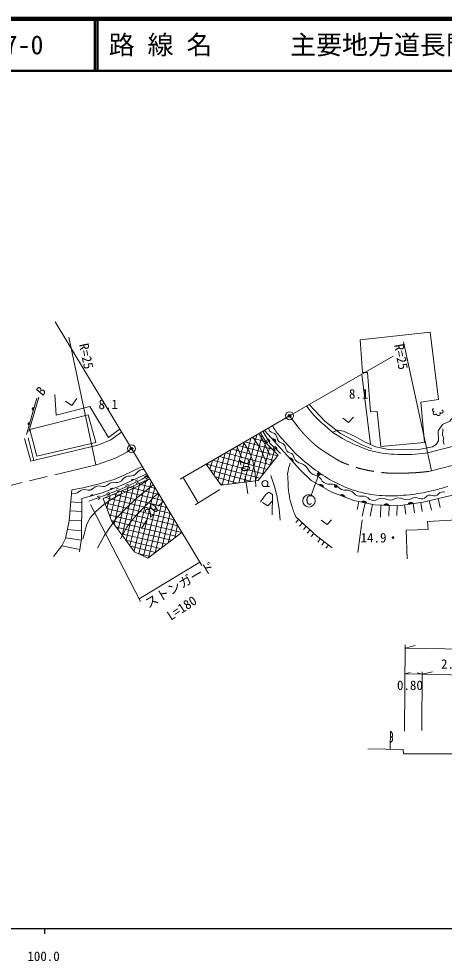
# Model space of a CAD drawing. Units: millimetres, scale not verified. Extents: x 40000 to 1265981, y 20000 to 380000.
# Drawn here: x 163079 to 245015, y 198715 to 380000 of the extents above; entities that cross this region are included whole.
import ezdxf
from ezdxf.enums import TextEntityAlignment as Align

# ---------------------------------------------------------------- set-up
doc = ezdxf.new("R2010")
doc.units = ezdxf.units.MM
doc.header["$LTSCALE"] = 1000
doc.header["$PDMODE"] = 32
doc.header["$PDSIZE"] = 500
doc.linetypes.add('CHAIN', pattern=[18.5, 12, -1.5, 3.5, -1.5])
for name, color, linetype, lineweight in [('M-BMK', 2, 'CHAIN', 13), ('M-TTL', 2, 'Continuous', 140), ('M-TTL-BAND', 7, 'Continuous', 25), ('M-TTL-LINE', 7, 'Continuous', 50), ('M-TTL-TXT', 7, 'Continuous', 13), ('M-WORK', 1, 'Continuous', 13)]:
    doc.layers.add(name, color=color, linetype=linetype, lineweight=lineweight)
doc.layers.add('M-OTRS', color=6, linetype='Continuous')
doc.styles.add('ＭＳ ゴシック', font='')
doc.styles.get('ＭＳ ゴシック').set_extended_font_data('MS Gothic')

msp = doc.modelspace()

# ---------------------------------------------------------------- linework, layer by layer
at = {"layer": 'M-BMK'}
msp.add_line((215243, 303641), (217088, 301206), dxfattribs=at)
for points in [[(242089, 292941), (256159, 296576), (270044, 300624), (276452, 302151), (284416, 303628), (294250, 304713), (301256, 305094), (312752, 305025), (328703, 303709), (346683, 303022), (365070, 303819), (377512, 305219), (399272, 308239), (416287, 310545), (423067, 311219), (428931, 311473), (439388, 311080), (445985, 310444), (454180, 309005), (468288, 305769), (484109, 301237), (512110, 293392), (524345, 289668)], [(133183, 283471), (152038, 287982), (178022, 294227), (181674, 295504), (183901, 296643), (184786, 297314)]]:
    msp.add_lwpolyline(points, dxfattribs=at)
msp.add_open_spline([(217088, 301206), (217904, 300198), (218193, 299896), (218974, 299127), (220278, 297844), (221133, 297237), (222683, 296265), (223923, 295487), (224595, 294975), (225961, 294449), (228291, 293551), (229675, 293185), (232148, 292833), (234393, 292513), (235683, 292538), (237949, 292618), (239570, 292674), (240148, 292717), (242089, 292941)], degree=3, knots=[0, 0, 0, 0, 1, 1, 1, 2, 2, 2, 3, 3, 3, 4, 4, 4, 5, 5, 5, 6, 6, 6, 6], dxfattribs=at)
at = {"layer": 'M-OTRS'}
for p in [(215243, 303641), (184786, 297314)]:
    msp.add_point(p, dxfattribs=at)
at = {"layer": 'M-TTL'}
msp.add_line((680000, 380000), (40000, 380000), dxfattribs=at)
at = {"layer": 'M-TTL-BAND'}
for p, q in [((40000, 205000), (579000, 205000)), ((168000, 205000), (168000, 204000))]:
    msp.add_line(p, q, dxfattribs=at)
at = {"layer": 'M-TTL-LINE'}
for p, q in [((177750, 380000), (177750, 370000)), ((178250, 380000), (178250, 370000)), ((40000, 370000), (680000, 370000))]:
    msp.add_line(p, q, dxfattribs=at)
at = {"layer": 'M-WORK'}
for p, q in [((184786, 297314), (170064, 321688)), ((172683, 318756), (177925, 294204)), ((237166, 317893), (242553, 293061)), ((215243, 303641), (235160, 315098)), ((229144, 311637), (230824, 298115)), ((166534, 307014), (164566, 300011)), ((166906, 307194), (165029, 300639)), ((215243, 303641), (194177, 291422)), ((165949, 295010), (164895, 299385)), ((205434, 290709), (207747, 299293)), ((206494, 290847), (208896, 299960)), ((207578, 290989), (209930, 299875)), ((207873, 299366), (210640, 298649)), ((217336, 293171), (210396, 300830)), ((211140, 299207), (211475, 298673)), ((184786, 297314), (198337, 274813)), ((203329, 290434), (205269, 297856)), ((204301, 290561), (206458, 298546)), ((205105, 297760), (206038, 295482)), ((212943, 295900), (205346, 297901)), ((206591, 298622), (211882, 297207)), ((208648, 291128), (210660, 298614)), ((210046, 292293), (211429, 297657)), ((210778, 298851), (211004, 298441)), ((212071, 297415), (212467, 296895)), ((212392, 297764), (212830, 297340)), ((200672, 292200), (201634, 295747)), ((201446, 291103), (202798, 296422)), ((201714, 295793), (210883, 293335)), ((202233, 290292), (203934, 297081)), ((211582, 294206), (202905, 296485)), ((204175, 297221), (212225, 295007)), ((212238, 296853), (211517, 294125)), ((199215, 294344), (209502, 291616)), ((199887, 293314), (200368, 295013)), ((200464, 295069), (210178, 292457)), ((187276, 291856), (187670, 292153)), ((199990, 293168), (207819, 291020)), ((200869, 291921), (205225, 290682)), ((206664, 292038), (207167, 288652)), ((220840, 292392), (219447, 288479)), ((220724, 292393), (220952, 292392)), ((220841, 292504), (220839, 292277)), ((183013, 280664), (185209, 290157)), ((183639, 290235), (184210, 290485)), ((186383, 290681), (183738, 279686)), ((184494, 278669), (187600, 291225)), ((185269, 277625), (188577, 291018)), ((185493, 291081), (185919, 291304)), ((185702, 290609), (186158, 290881)), ((186063, 290538), (189385, 289677)), ((187532, 291424), (188000, 291797)), ((197615, 286891), (194722, 291738)), ((201786, 290620), (202555, 290334)), ((224010, 290101), (224261, 290097)), ((224135, 290229), (224137, 289976)), ((254955, 290302), (240982, 287036)), ((178146, 288053), (178602, 288265)), ((180015, 288712), (180453, 288937)), ((180170, 288305), (180617, 288524)), ((180682, 284161), (181819, 288719)), ((181368, 288533), (191589, 286017)), ((181420, 282811), (182930, 289177)), ((181860, 289487), (182307, 289712)), ((182015, 288992), (182499, 289193)), ((184088, 289656), (182192, 281771)), ((182930, 289177), (190808, 287314)), ((183888, 289755), (184377, 290029)), ((184547, 289861), (190092, 288503)), ((186168, 277089), (189268, 289871)), ((187098, 276623), (190021, 288621)), ((197029, 286534), (201831, 289463)), ((210591, 290018), (211341, 290032)), ((173084, 287083), (175201, 286876)), ((176883, 286571), (186511, 267921)), ((178337, 287530), (178750, 287758)), ((179638, 286896), (193026, 283631)), ((179798, 287886), (192292, 284849)), ((180031, 285865), (180644, 288234)), ((188058, 276333), (190768, 287380)), ((189949, 286262), (190893, 287173)), ((228590, 287121), (228276, 285635)), ((229765, 286873), (229221, 284294)), ((231211, 286568), (230736, 284316)), ((232823, 286449), (232745, 284148)), ((237397, 286518), (237655, 284732)), ((239015, 286752), (239271, 284979)), ((240522, 286970), (240779, 285194)), ((242135, 287306), (242564, 285471)), ((243871, 287711), (244272, 285994)), ((172931, 285354), (175190, 285243)), ((180046, 285825), (193726, 282468)), ((189327, 277286), (191461, 286229)), ((190598, 278240), (192230, 284953)), ((234431, 286395), (234361, 284317)), ((235948, 286344), (235885, 284471)), ((172774, 283573), (175179, 283465)), ((180511, 284609), (194491, 281198)), ((180933, 283503), (193509, 280424)), ((186707, 281943), (187887, 283841)), ((191850, 279180), (192983, 283702)), ((216963, 283696), (216422, 283106)), ((217700, 283020), (217159, 282430)), ((229223, 283650), (228395, 277310)), ((175166, 281504), (172436, 281772)), ((181855, 282224), (192518, 279681)), ((193152, 280156), (193644, 282605)), ((218437, 282344), (217897, 281755)), ((219175, 281669), (218634, 281079)), ((219912, 280993), (219371, 280404)), ((172122, 280156), (175122, 279725)), ((182804, 280946), (191487, 278907)), ((183720, 279711), (190390, 278084)), ((221132, 279985), (220647, 279348)), ((221927, 279379), (221443, 278743)), ((171360, 278642), (174847, 277897)), ((184601, 278524), (189395, 277337)), ((222723, 278773), (222238, 278137)), ((188383, 276578), (186089, 277129)), ((186259, 268410), (197930, 275488)), ((237517, 259557), (237357, 242991)), ((237511, 258931), (239451, 259417)), ((237511, 258931), (272257, 258358)), ((237463, 253972), (238468, 254221)), ((237463, 253972), (240799, 253910)), ((240799, 253910), (239804, 254197)), ((240804, 254402), (240686, 243070)), ((240799, 253910), (242740, 254392)), ((240799, 253910), (255284, 253643)), ((234695, 242936), (234624, 239483))]:
    msp.add_line(p, q, dxfattribs=at)
for points in [[(228813, 318241), (242310, 319749), (243945, 306741), (240528, 306233), (241221, 298498), (232834, 297721), (232080, 304475), (230835, 304386), (230215, 311986), (229250, 311965)], [(165203, 300981), (166558, 295841), (177918, 298519), (176460, 303849)]]:
    msp.add_lwpolyline(points, close=True, dxfattribs=at)
for points in [[(234628, 297059), (240128, 297123), (242760, 297692), (243468, 298123), (243899, 298847), (243868, 300724), (244699, 301986), (246115, 302581), (246813, 303436), (247380, 305474), (248167, 307944), (249127, 310894)], [(241804, 296513), (253603, 299498), (269211, 303841), (276038, 305485), (279487, 306207), (284009, 306913), (293046, 307889), (300073, 308300), (304087, 308416), (310489, 308241), (332276, 306740)], [(170025, 307754), (170271, 303737), (176781, 305445), (180366, 299459), (182398, 300967)], [(172061, 306463), (173292, 305619), (174236, 306964)], [(219029, 305819), (222037, 302606), (225038, 300221), (229132, 298036), (231086, 297251)], [(225480, 303201), (226588, 302374), (227538, 303345)], [(245015, 298109), (244800, 298802), (244923, 299402), (244677, 299864), (244754, 301126)], [(164197, 299289), (165418, 294882), (178278, 297965), (180817, 298983), (182888, 300456)], [(199176, 294322), (202036, 290266), (209165, 291196), (213055, 296040), (210921, 298163), (209633, 300387)], [(208151, 299528), (209496, 297532), (210512, 295244), (210748, 294536)], [(209320, 300206), (210347, 298517), (211425, 296014)], [(210081, 300647), (211416, 298340), (213514, 296348)], [(223495, 300504), (224512, 300865), (225630, 300670), (227887, 299634), (229693, 298618), (231837, 297664), (234628, 297059)], [(206367, 298492), (207473, 296809), (208151, 294983), (208602, 292551), (208705, 289997)], [(186838, 293906), (184857, 292886), (183503, 292257), (181442, 291402), (178330, 290474), (175491, 289773), (173286, 289362), (172762, 283447), (172099, 280037), (171360, 278642), (169790, 276559)], [(187700, 292476), (187166, 292241), (182780, 290195), (179107, 288789), (175206, 287694)], [(176554, 287234), (179393, 288267), (182710, 289511), (183661, 289942), (185343, 290749), (186868, 291447), (187951, 292058)], [(211631, 292132), (212324, 290031), (212786, 288300), (213201, 285737), (213409, 283544)], [(240982, 287036), (236146, 286338), (231575, 286491), (227635, 287323), (223218, 289000), (219417, 291216), (217336, 293171)], [(175411, 279880), (176201, 282814), (176847, 284015), (177945, 285205), (179443, 286539), (180705, 287400), (182388, 288437), (184132, 289216), (186389, 290294), (188272, 291525)], [(178216, 278181), (179509, 280567), (181910, 283983), (183726, 285861), (185665, 287723), (188980, 290349)], [(185370, 277488), (180962, 283428), (179333, 287694), (184042, 289635), (188272, 291525)], [(182651, 279973), (183909, 282217), (185059, 283715), (186693, 285561), (188109, 286963), (189019, 287935), (189933, 288768)], [(209660, 287077), (210568, 288431), (211230, 288924), (211954, 288493), (211907, 284553)], [(174777, 277432), (175156, 279955), (175206, 287694)], [(210008, 286930), (211044, 286304), (211998, 287361)], [(216448, 284167), (220427, 280522), (223428, 278236)], [(221302, 283529), (222444, 282715), (223313, 283645)], [(237886, 276083), (237678, 281603), (241916, 281757), (241793, 283275), (253255, 283916), (253417, 278722)], [(185370, 277488), (187906, 276219), (194506, 281173)], [(234695, 242936), (235080, 242497), (235092, 241977), (234773, 241813), (235053, 241685), (235051, 241136), (234650, 240758)], [(230339, 239551), (237141, 239444), (237165, 238599), (250711, 238584), (258546, 238566), (272534, 238077), (272539, 237589), (272940, 237580), (272963, 236281), (274472, 236276), (274477, 237585), (274833, 237576), (274810, 238169), (276634, 238113)]]:
    msp.add_lwpolyline(points, dxfattribs=at)
for centre, radius in [((215243, 303641), 768), ((184786, 297314), 748), ((220840, 292392), 264), ((210477, 290601), 594), ((224136, 290099), 264), ((218962, 287268), 1200)]:
    msp.add_circle(centre, radius, dxfattribs=at)
for centre, radius, start, end in [((165912, 304969), 254, 63.92013, 264.69785), ((165912, 304969), 203, 61.28201, 267.33597), ((165912, 304969), 152, 56.81856, 271.79941), ((165912, 304969), 102, 47.5127, 281.10527), ((165912, 304969), 100, 47.02937, 281.5886), ((242982, 304733), 257, 77.84591, 294.71584), ((244467, 304456), 360, 217.15409, 74.02396), ((243232, 304186), 344, 114.41096, 331.28089), ((243894, 304022), 360, 180.28417, 37.15405), ((165100, 302081), 254, 63.92013, 264.69785), ((165100, 302081), 203, 61.28201, 267.33597), ((165100, 302081), 152, 56.81856, 271.79941), ((165100, 302081), 102, 47.5127, 281.10527), ((165100, 302081), 100, 47.02937, 281.5886), ((212277, 301392), 1089, 185.27858, 255.84283), ((211990, 298674), 567, 340.25061, 104.10563), ((211990, 298674), 453, 348.21, 96.14624), ((211744, 299280), 1089, 5.27858, 75.84283), ((213913, 299481), 1089, 185.27858, 255.84283), ((211990, 298674), 340, 3.83537, 80.52087), ((213380, 297369), 1089, 5.27858, 75.84283), ((215549, 297570), 1089, 185.27858, 255.84283), ((215347, 294968), 567, 340.25061, 104.10563), ((215016, 295458), 1089, 5.27858, 75.84283), ((217947, 296415), 2036, 204.89215, 256.10606), ((215347, 294968), 453, 348.21, 96.14624), ((215347, 294968), 340, 3.83537, 80.52087), ((216969, 292462), 2036, 24.89215, 76.10606), ((184336, 290532), 1516, 85.03879, 144.55973), ((184598, 293553), 1516, 265.03879, 324.55973), ((187069, 291794), 1516, 85.03879, 144.55973), ((220664, 294176), 2036, 204.89215, 256.10606), ((219686, 290223), 2036, 24.89215, 76.10606), ((178485, 288705), 1434, 73.26929, 134.52019), ((179310, 291451), 1434, 253.26929, 314.52019), ((181321, 289406), 1434, 73.26929, 134.52019), ((181865, 292290), 1516, 265.03879, 324.55973), ((184997, 291167), 256, 37.69728, 192.33651), ((184997, 291167), 205, 40.94257, 189.09121), ((184997, 291167), 154, 46.47702, 183.55677), ((184997, 291167), 102, 58.30028, 171.7335), ((184997, 291167), 100, 59.24576, 170.78803), ((221183, 289878), 567, 357.83047, 121.6855), ((221183, 289878), 453, 5.78987, 113.72611), ((221183, 289878), 340, 21.41524, 98.10074), ((222856, 292243), 1762, 221.31684, 276.45283), ((223252, 288742), 1762, 41.31684, 96.45283), ((173638, 290048), 1434, 253.26929, 314.52019), ((175648, 288003), 1434, 73.26929, 134.52019), ((176474, 290749), 1434, 253.26929, 314.52019), ((177172, 288187), 256, 28.36427, 183.00351), ((177172, 288187), 205, 31.60957, 179.75821), ((177172, 288187), 154, 37.14402, 174.22376), ((177172, 288187), 102, 48.96728, 162.4005), ((177172, 288187), 100, 49.91276, 161.45502), ((180964, 289439), 256, 33.62131, 188.26054), ((180964, 289439), 205, 36.86661, 185.01525), ((180964, 289439), 154, 42.40105, 179.4808), ((180964, 289439), 102, 54.22432, 167.65754), ((180964, 289439), 100, 55.16979, 166.71206), ((225898, 291068), 1762, 221.31684, 276.45283), ((225332, 287912), 567, 7.27616, 131.13119), ((225332, 287912), 453, 15.23556, 123.1718), ((225332, 287912), 340, 30.86093, 107.54643), ((226294, 287567), 1762, 41.31684, 96.45283), ((228940, 289893), 1762, 221.31684, 276.45283), ((242282, 287291), 1095, 68.57767, 138.9439), ((243082, 289329), 1095, 248.57767, 318.9439), ((244733, 287891), 1095, 68.57767, 138.9439), ((229550, 286646), 567, 16.16127, 140.0163), ((229336, 286393), 1762, 41.31684, 96.45283), ((229550, 286646), 453, 24.12066, 132.05691), ((229550, 286646), 340, 39.74604, 116.43153), ((231432, 289060), 1691, 242.77408, 299.06807), ((233076, 286103), 1691, 62.77408, 119.06807), ((233851, 286148), 567, 26.14406, 149.99909), ((233851, 286148), 453, 34.10346, 142.0397), ((233851, 286148), 340, 49.72883, 126.41433), ((234623, 289111), 1691, 242.77408, 299.06807), ((236267, 286154), 1691, 62.77408, 119.06807), ((237814, 289162), 1691, 242.77408, 299.06807), ((238602, 286423), 567, 36.28872, 160.14375), ((238602, 286423), 453, 44.24811, 152.18435), ((238602, 286423), 340, 59.87348, 136.55898), ((239457, 286206), 1691, 62.77408, 119.06807), ((240631, 288729), 1095, 248.57767, 318.9439)]:
    msp.add_arc(centre, radius, start, end, dxfattribs=at)
for points, knots in [([(218510, 305521), (219204, 304587), (219423, 304307), (220079, 303591), (220838, 302763), (221321, 302352), (222177, 301626), (223013, 300918), (223448, 300466), (224378, 299887), (225884, 298949), (226786, 298504), (228425, 297825), (229483, 297387), (230065, 297085), (231180, 296825), (233063, 296385), (234158, 296285), (236089, 296194), (238322, 296088), (239182, 296212), (241804, 296513)], [0, 0, 0, 0, 1, 1, 1, 2, 2, 2, 3, 3, 3, 4, 4, 4, 5, 5, 5, 6, 6, 6, 7, 7, 7, 7]), ([(211939, 301725), (212129, 301383), (212202, 301287), (212379, 301012), (213208, 299726), (213864, 299142), (214882, 298000), (215929, 296827), (216565, 296209), (217750, 295174), (219013, 294071), (219755, 293482), (221151, 292553), (222542, 291626), (223338, 291111), (224855, 290408), (226487, 289652), (227440, 289273), (229190, 288854), (230925, 288439), (231935, 288330), (233717, 288255), (235513, 288180), (236526, 288275), (238314, 288456), (239995, 288625), (240934, 288795), (242579, 289179), (243828, 289470), (244263, 289591), (245744, 290051)], [0, 0, 0, 0, 1, 1, 1, 2, 2, 2, 3, 3, 3, 4, 4, 4, 5, 5, 5, 6, 6, 6, 7, 7, 7, 8, 8, 8, 9, 9, 9, 10, 10, 10, 10]), ([(216448, 284167), (216010, 285212), (215876, 285532), (215609, 286440), (215343, 287344), (215222, 287863), (215086, 288795), (214971, 289582), (214981, 290032), (214947, 290826), (214911, 291685), (214778, 292181), (214932, 293027), (215040, 293617), (215113, 293863), (215368, 294499)], [0, 0, 0, 0, 1, 1, 1, 2, 2, 2, 3, 3, 3, 4, 4, 4, 5, 5, 5, 5])]:
    msp.add_open_spline(points, degree=3, knots=knots, dxfattribs=at)

# ---------------------------------------------------------------- texts
at = {"layer": 'M-TTL-BAND', "style": 'ＭＳ ゴシック'}
msp.add_text('100.0', height=1833, dxfattribs=at).set_placement((167844, 198195), align=Align.BOTTOM_CENTER)
at = {"layer": 'M-TTL-TXT', "style": 'ＭＳ ゴシック'}
for s, p in [('図面コード      7-0', (120380, 375000)), ('路 線 名      主要地方道長門油谷線', (180380, 375000))]:
    msp.add_text(s, height=3666, dxfattribs=at).set_placement(p, align=Align.MIDDLE_LEFT)
at = {"layer": 'M-WORK', "style": 'ＭＳ ゴシック'}
for s, rotation, p in [('R=25', 281.908, (174135, 317243)), ('R=25', 280.618, (234827, 317165)), ('B', 49.69, (168045, 306977)), ('20', 277.667, (205065, 295137)), ('20', 43.62, (188759, 283523)), ('ストンガード', 30.466, (188338, 266075)), ('L=180', 33.283, (192666, 263720))]:
    msp.add_text(s, height=1833, rotation=rotation, dxfattribs=at).set_placement(p, align=Align.BOTTOM_LEFT)
for s, p in [('8.1', (226668, 306382)), ('8.1', (178429, 304362)), ('14.9・', (228922, 278712)), ('2.75', (244408, 254411)), ('0.80', (235924, 250325))]:
    msp.add_text(s, height=1833, dxfattribs=at).set_placement(p, align=Align.BOTTOM_LEFT)
msp.add_text('C', height=1833, dxfattribs=at).set_placement((218971, 285966), align=Align.BOTTOM_CENTER)

doc.saveas('drawing.dxf')
